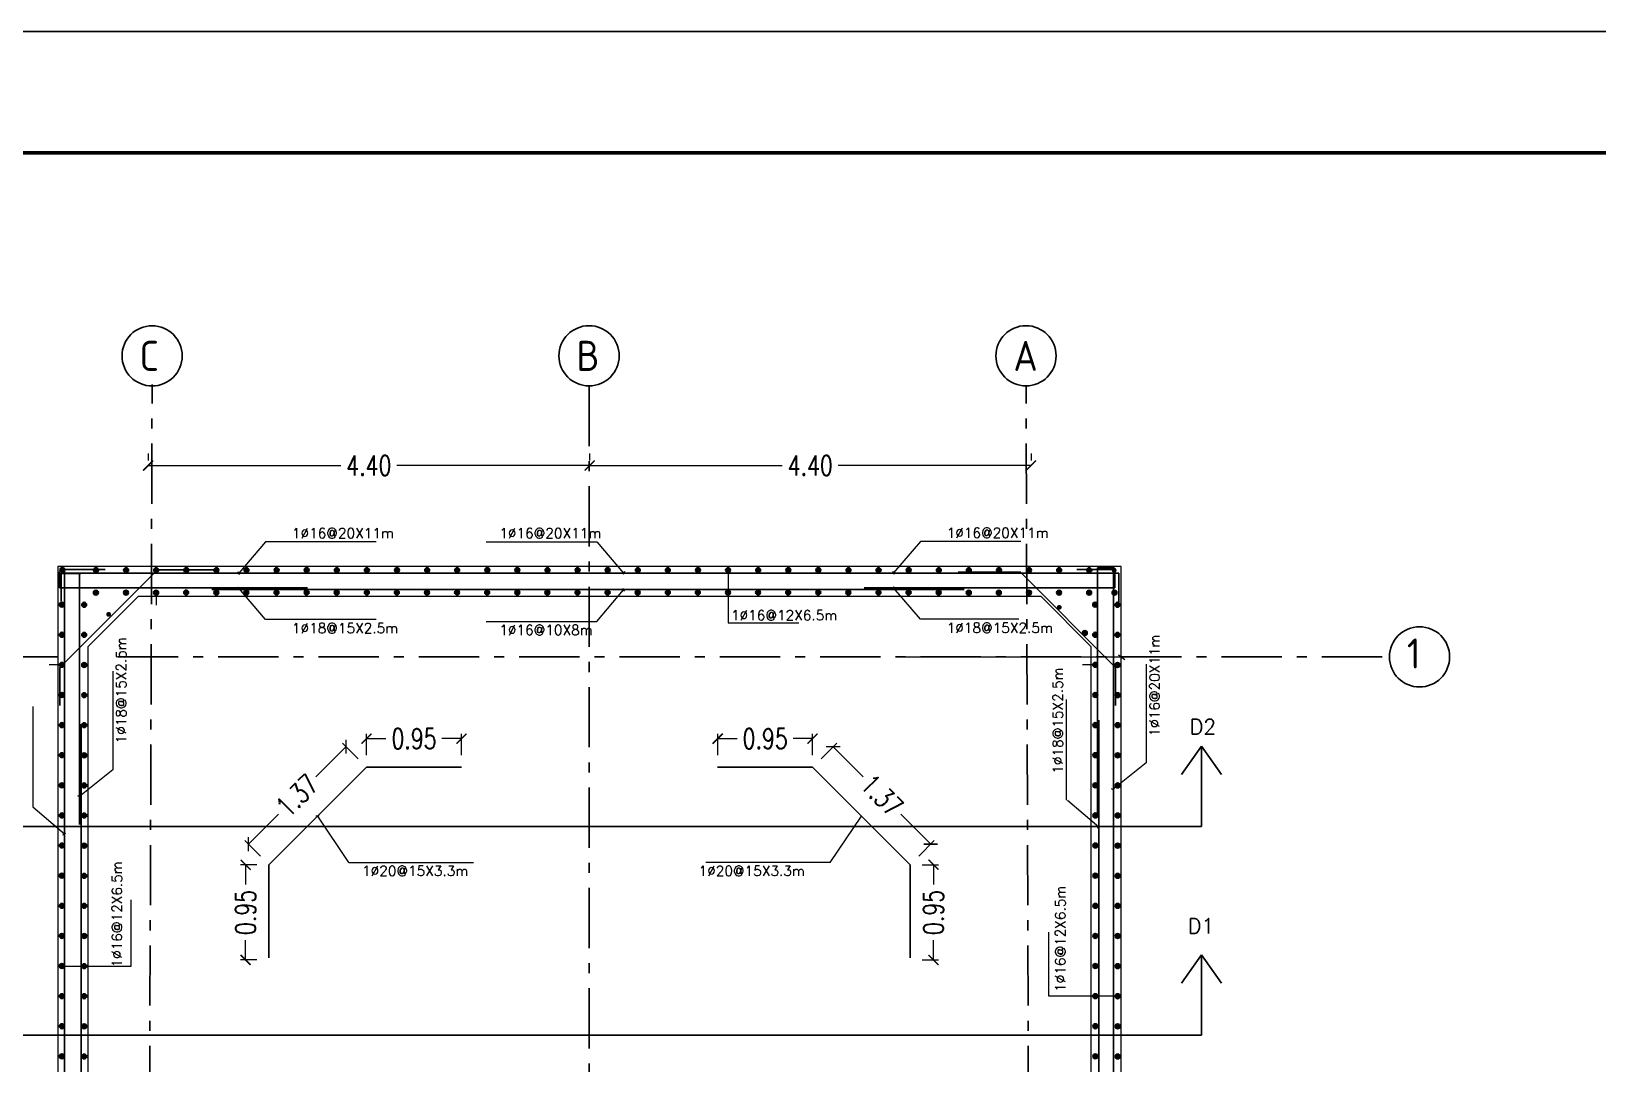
# Model space of a CAD drawing. Extents: x 166525 to 167198, y 178739 to 179747.
# Drawn here: x 167051.57 to 167067.19, y 179041.9 to 179052.19 of the extents above; entities that cross this region are included whole.
import ezdxf

# ---------------------------------------------------------------- set-up
doc = ezdxf.new("R2010")
doc.units = 0
doc.header["$MEASUREMENT"] = 0
doc.linetypes.add('ACAD_ISO10W100', pattern=[18, 12, -3, 0, -3])
doc.linetypes.add('AUSGEZOGEN', pattern=[0])
doc.layers.get('0').update_dxf_attribs({"linetype": 'CONTINUOUS'})
doc.layers.get('DEFPOINTS').update_dxf_attribs({"linetype": 'CONTINUOUS'})
for name, color, linetype in [('axis', 8, 'ACAD_ISO10W100'), ('BEAM-DIM', 4, 'CONTINUOUS'), ('COVER', 7, 'CONTINUOUS'), ('EBENE0', 7, 'AUSGEZOGEN'), ('HATSH', 252, 'CONTINUOUS'), ('MHATCH', 8, 'CONTINUOUS'), ('rebar call line', 8, 'CONTINUOUS'), ('REBARS', 2, 'CONTINUOUS')]:
    doc.layers.add(name, color=color, linetype=linetype)
doc.layers.add('BEAM', color=6, linetype='CONTINUOUS', lineweight=13)
doc.layers.add('LINE', color=8, linetype='CONTINUOUS', lineweight=9)
doc.styles.add('DIM', font='simplex.shx', dxfattribs={"width": 0.75})
doc.styles.add('ISO8', font='iso8')
doc.styles.add('ROMANS', font='romans.shx')
doc.dimstyles.new('MUTASIM', dxfattribs={"dimscale": 0.9995, "dimtxt": 0.2, "dimasz": 0.1, "dimexe": 0.05, "dimexo": 0.12, "dimgap": 0.05, "dimtad": 0, "dimzin": 0, "dimdsep": 46, "dimtxsty": 'DIM', "dimblk": 'ARCHTICK', "dimcen": 0.09, "dimclrd": 35, "dimclre": 33, "dimclrt": 256, "dimazin": 0, "dimtfac": 1, "dimtofl": 0, "dimtmove": 1, "dimatfit": 3, "dimfxl": 0.18, "dimtolj": 1, "dimtzin": 0, "dimlwd": 13, "dimlwe": 9, "dimarcsym": 0})

# ---------------------------------------------------------------- blocks, each defined once
blk = doc.blocks.new('_ARCHTICK')
at = {"color": 0, "linetype": 'ByBlock', "const_width": 0.15}
blk.add_lwpolyline([(-0.5, -0.5), (0.5, 0.5)], dxfattribs=at)
blk = doc.blocks.new('*D1711')
at = {"layer": 'BEAM', "color": 33, "lineweight": 9, "transparency": 16777216}
for p, q in [((167052.739, 179047.981), (167052.739, 179047.911)), ((167057.139, 179047.981), (167057.139, 179047.911))]:
    blk.add_line(p, q, dxfattribs=at)
at = {"layer": 'BEAM', "color": 35, "lineweight": 13, "transparency": 16777216}
for p, q in [((167052.739, 179047.861), (167054.66, 179047.861)), ((167057.139, 179047.861), (167055.217, 179047.861))]:
    blk.add_line(p, q, dxfattribs=at)
at = {"layer": 'DEFPOINTS', "color": 0, "transparency": 16777216}
for p in [(167052.739, 179047.861), (167057.139, 179047.861), (167057.139, 179047.861)]:
    blk.add_point(p, dxfattribs=at)
at = {"layer": 'BEAM', "color": 35, "lineweight": 13, "transparency": 16777216, "xscale": 0.09995000000000001, "yscale": 0.09995000000000001, "zscale": 0.09995000000000001, "rotation": 180}
blk.add_blockref('_ARCHTICK', (167052.739, 179047.861), dxfattribs=at)
at = {"layer": 'BEAM', "color": 35, "lineweight": 13, "transparency": 16777216, "xscale": 0.09995000000000001, "yscale": 0.09995000000000001, "zscale": 0.09995000000000001}
blk.add_blockref('_ARCHTICK', (167057.139, 179047.861), dxfattribs=at)
at = {"layer": 'BEAM', "transparency": 16777216, "insert": (167054.939, 179047.861), "char_height": 0.1999, "attachment_point": 5, "style": 'DIM'}
blk.add_mtext('\\A1;4.40', dxfattribs=at)
blk = doc.blocks.new('*D1712')
at = {"layer": 'BEAM', "color": 33, "lineweight": 9, "transparency": 16777216}
for p, q in [((167057.139, 179047.981), (167057.139, 179047.911)), ((167061.539, 179047.981), (167061.539, 179047.911))]:
    blk.add_line(p, q, dxfattribs=at)
at = {"layer": 'BEAM', "color": 35, "lineweight": 13, "transparency": 16777216}
for p, q in [((167057.139, 179047.861), (167059.06, 179047.861)), ((167061.539, 179047.861), (167059.617, 179047.861))]:
    blk.add_line(p, q, dxfattribs=at)
at = {"layer": 'DEFPOINTS', "color": 0, "transparency": 16777216}
for p in [(167057.139, 179047.861), (167061.539, 179047.861), (167061.539, 179047.861)]:
    blk.add_point(p, dxfattribs=at)
at = {"layer": 'BEAM', "color": 35, "lineweight": 13, "transparency": 16777216, "xscale": 0.09995000000000001, "yscale": 0.09995000000000001, "zscale": 0.09995000000000001, "rotation": 180}
blk.add_blockref('_ARCHTICK', (167057.139, 179047.861), dxfattribs=at)
at = {"layer": 'BEAM', "color": 35, "lineweight": 13, "transparency": 16777216, "xscale": 0.09995000000000001, "yscale": 0.09995000000000001, "zscale": 0.09995000000000001}
blk.add_blockref('_ARCHTICK', (167061.539, 179047.861), dxfattribs=at)
at = {"layer": 'BEAM', "transparency": 16777216, "insert": (167059.339, 179047.861), "char_height": 0.1999, "attachment_point": 5, "style": 'DIM'}
blk.add_mtext('\\A1;4.40', dxfattribs=at)
blk = doc.blocks.new('*D1715')
at = {"layer": 'BEAM', "color": 33, "lineweight": 9, "transparency": 16777216}
for p, q in [((167054.831, 179044.94), (167054.676, 179045.095)), ((167053.858, 179043.969), (167053.703, 179044.124))]:
    blk.add_line(p, q, dxfattribs=at)
at = {"layer": 'BEAM', "color": 35, "lineweight": 13, "transparency": 16777216}
for p, q in [((167054.711, 179045.06), (167054.411, 179044.761)), ((167053.738, 179044.089), (167054.038, 179044.387))]:
    blk.add_line(p, q, dxfattribs=at)
at = {"layer": 'DEFPOINTS', "color": 0, "transparency": 16777216}
for p in [(167054.915, 179044.855), (167053.738, 179044.089), (167053.943, 179043.884)]:
    blk.add_point(p, dxfattribs=at)
at = {"layer": 'BEAM', "color": 35, "lineweight": 13, "transparency": 16777216, "xscale": 0.09995000000000001, "yscale": 0.09995000000000001, "zscale": 0.09995000000000001}
for p, rotation in [((167054.711, 179045.06), 44.94727570679225), ((167053.738, 179044.089), 224.9472757067923)]:
    blk.add_blockref('_ARCHTICK', p, dxfattribs=dict(at, rotation=rotation))
at = {"layer": 'BEAM', "transparency": 16777216, "insert": (167054.225, 179044.574), "char_height": 0.1999, "attachment_point": 5, "rotation": 44.9473, "style": 'DIM'}
blk.add_mtext('\\A1;1.37', dxfattribs=at)
blk = doc.blocks.new('*D1716')
at = {"layer": 'BEAM', "color": 33, "lineweight": 9, "transparency": 16777216}
for p, q in [((167054.915, 179044.975), (167054.915, 179045.189)), ((167055.862, 179044.975), (167055.862, 179045.189))]:
    blk.add_line(p, q, dxfattribs=at)
at = {"layer": 'BEAM', "color": 35, "lineweight": 13, "transparency": 16777216}
for p, q in [((167054.915, 179045.14), (167055.11, 179045.14)), ((167055.862, 179045.14), (167055.667, 179045.14))]:
    blk.add_line(p, q, dxfattribs=at)
at = {"layer": 'DEFPOINTS', "color": 0, "transparency": 16777216}
for p in [(167054.915, 179045.14), (167054.915, 179044.855), (167055.862, 179044.855)]:
    blk.add_point(p, dxfattribs=at)
at = {"layer": 'BEAM', "color": 35, "lineweight": 13, "transparency": 16777216, "xscale": 0.09995000000000001, "yscale": 0.09995000000000001, "zscale": 0.09995000000000001, "rotation": 180}
blk.add_blockref('_ARCHTICK', (167054.915, 179045.14), dxfattribs=at)
at = {"layer": 'BEAM', "color": 35, "lineweight": 13, "transparency": 16777216, "xscale": 0.09995000000000001, "yscale": 0.09995000000000001, "zscale": 0.09995000000000001}
blk.add_blockref('_ARCHTICK', (167055.862, 179045.14), dxfattribs=at)
at = {"layer": 'BEAM', "transparency": 16777216, "insert": (167055.389, 179045.14), "char_height": 0.1999, "attachment_point": 5, "style": 'DIM'}
blk.add_mtext('\\A1;0.95', dxfattribs=at)
blk = doc.blocks.new('*D1056')
at = {"layer": 'BEAM', "color": 33, "lineweight": 9, "transparency": 16777216}
for p, q in [((167053.823, 179043.884), (167053.661, 179043.884)), ((167053.823, 179042.935), (167053.661, 179042.935))]:
    blk.add_line(p, q, dxfattribs=at)
at = {"layer": 'BEAM', "color": 35, "lineweight": 13, "transparency": 16777216}
for p, q in [((167053.711, 179043.884), (167053.711, 179043.688)), ((167053.711, 179042.935), (167053.711, 179043.131))]:
    blk.add_line(p, q, dxfattribs=at)
at = {"layer": 'DEFPOINTS', "color": 0, "transparency": 16777216}
for p in [(167053.943, 179043.884), (167053.711, 179042.935), (167053.943, 179042.935)]:
    blk.add_point(p, dxfattribs=at)
at = {"layer": 'BEAM', "color": 35, "lineweight": 13, "transparency": 16777216, "xscale": 0.09995000000000001, "yscale": 0.09995000000000001, "zscale": 0.09995000000000001}
for p, rotation in [((167053.711, 179043.884), 90), ((167053.711, 179042.935), 270)]:
    blk.add_blockref('_ARCHTICK', p, dxfattribs=dict(at, rotation=rotation))
at = {"layer": 'BEAM', "transparency": 16777216, "insert": (167053.711, 179043.409), "char_height": 0.1999, "attachment_point": 5, "rotation": 90, "style": 'DIM'}
blk.add_mtext('\\A1;0.95', dxfattribs=at)
blk = doc.blocks.new('*D1717')
at = {"layer": 'BEAM', "color": 33, "lineweight": 9, "transparency": 16777216}
for p, q in [((167059.447, 179044.94), (167059.602, 179045.095)), ((167060.42, 179043.969), (167060.575, 179044.124))]:
    blk.add_line(p, q, dxfattribs=at)
at = {"layer": 'BEAM', "color": 35, "lineweight": 13, "transparency": 16777216}
for p, q in [((167059.567, 179045.06), (167059.866, 179044.761)), ((167060.539, 179044.089), (167060.24, 179044.387))]:
    blk.add_line(p, q, dxfattribs=at)
at = {"layer": 'DEFPOINTS', "color": 0, "transparency": 16777216}
for p in [(167059.362, 179044.855), (167060.539, 179044.089), (167060.335, 179043.884)]:
    blk.add_point(p, dxfattribs=at)
at = {"layer": 'BEAM', "color": 35, "lineweight": 13, "transparency": 16777216, "xscale": 0.09995000000000001, "yscale": 0.09995000000000001, "zscale": 0.09995000000000001}
for p, rotation in [((167059.567, 179045.06), 135.0527242932077), ((167060.539, 179044.089), 315.0527242932077)]:
    blk.add_blockref('_ARCHTICK', p, dxfattribs=dict(at, rotation=rotation))
at = {"layer": 'BEAM', "transparency": 16777216, "insert": (167060.053, 179044.574), "char_height": 0.1999, "attachment_point": 5, "rotation": 315.0527, "style": 'DIM'}
blk.add_mtext('\\A1;1.37', dxfattribs=at)
blk = doc.blocks.new('*D1718')
at = {"layer": 'BEAM', "color": 33, "lineweight": 9, "transparency": 16777216}
for p, q in [((167058.416, 179044.975), (167058.416, 179045.189)), ((167059.362, 179044.975), (167059.362, 179045.189))]:
    blk.add_line(p, q, dxfattribs=at)
at = {"layer": 'BEAM', "color": 35, "lineweight": 13, "transparency": 16777216}
for p, q in [((167058.416, 179045.14), (167058.611, 179045.14)), ((167059.362, 179045.14), (167059.167, 179045.14))]:
    blk.add_line(p, q, dxfattribs=at)
at = {"layer": 'DEFPOINTS', "color": 0, "transparency": 16777216}
for p in [(167059.362, 179045.14), (167058.416, 179044.855), (167059.362, 179044.855)]:
    blk.add_point(p, dxfattribs=at)
at = {"layer": 'BEAM', "color": 35, "lineweight": 13, "transparency": 16777216, "xscale": 0.09995000000000001, "yscale": 0.09995000000000001, "zscale": 0.09995000000000001, "rotation": 180}
blk.add_blockref('_ARCHTICK', (167058.416, 179045.14), dxfattribs=at)
at = {"layer": 'BEAM', "color": 35, "lineweight": 13, "transparency": 16777216, "xscale": 0.09995000000000001, "yscale": 0.09995000000000001, "zscale": 0.09995000000000001}
blk.add_blockref('_ARCHTICK', (167059.362, 179045.14), dxfattribs=at)
at = {"layer": 'BEAM', "transparency": 16777216, "insert": (167058.889, 179045.14), "char_height": 0.1999, "attachment_point": 5, "style": 'DIM'}
blk.add_mtext('\\A1;0.95', dxfattribs=at)
blk = doc.blocks.new('*D1057')
at = {"layer": 'BEAM', "color": 33, "lineweight": 9, "transparency": 16777216}
for p, q in [((167060.455, 179043.884), (167060.617, 179043.884)), ((167060.455, 179042.935), (167060.617, 179042.935))]:
    blk.add_line(p, q, dxfattribs=at)
at = {"layer": 'BEAM', "color": 35, "lineweight": 13, "transparency": 16777216}
for p, q in [((167060.567, 179043.884), (167060.567, 179043.688)), ((167060.567, 179042.935), (167060.567, 179043.131))]:
    blk.add_line(p, q, dxfattribs=at)
at = {"layer": 'DEFPOINTS', "color": 0, "transparency": 16777216}
for p in [(167060.335, 179043.884), (167060.335, 179042.935), (167060.567, 179042.935)]:
    blk.add_point(p, dxfattribs=at)
at = {"layer": 'BEAM', "color": 35, "lineweight": 13, "transparency": 16777216, "xscale": 0.09995000000000001, "yscale": 0.09995000000000001, "zscale": 0.09995000000000001}
for p, rotation in [((167060.567, 179043.884), 90), ((167060.567, 179042.935), 270)]:
    blk.add_blockref('_ARCHTICK', p, dxfattribs=dict(at, rotation=rotation))
at = {"layer": 'BEAM', "transparency": 16777216, "insert": (167060.567, 179043.409), "char_height": 0.1999, "attachment_point": 5, "rotation": 90, "style": 'DIM'}
blk.add_mtext('\\A1;0.95', dxfattribs=at)

msp = doc.modelspace()

# ---------------------------------------------------------------- hatches: boundary and pattern name
at = {"layer": 'BEAM'}
h = msp.add_hatch(dxfattribs=at)
h.set_pattern_fill('ANSI38', color=256, scale=0.25, style=0)
h.set_pattern_definition([(45, (162330.18003, 179202.375625), (-0.02209708691, 0.02209708691), []), (135, (162330.18003, 179202.375625), (-0.06629126074, 0.02209708691), [0.078125, -0.046875])])
h.paths.add_polyline_path([(167055.54419, 179046.81855, 1), (167055.49558, 179046.81855, 1)])
h = msp.add_hatch(dxfattribs=at)
h.set_pattern_fill('ANSI38', color=256, scale=0.1, style=0)
h.set_pattern_definition([(45, (162330.180029, 179202.375625), (-0.008838834765, 0.008838834765), []), (135, (162330.180029, 179202.375625), (-0.026516504294, 0.008838834765), [0.03125, -0.01875])])
h.paths.add_polyline_path([(167055.49558, 179046.81855, 1), (167055.54419, 179046.81855, 1)])
h = msp.add_hatch(dxfattribs=at)
h.set_pattern_fill('ANSI38', color=256, scale=0.25, style=0)
h.set_pattern_definition([(45, (162330.17895, 179202.152747), (-0.02209708691, 0.02209708691), []), (135, (162330.17895, 179202.152747), (-0.06629126074, 0.02209708691), [0.078125, -0.046875])])
h.paths.add_polyline_path([(167055.54311, 179046.59567, 1), (167055.4945, 179046.59567, 1)])
h = msp.add_hatch(dxfattribs=at)
h.set_pattern_fill('ANSI38', color=256, scale=0.1, style=0)
h.set_pattern_definition([(45, (162330.17895, 179202.152747), (-0.008838834765, 0.008838834765), []), (135, (162330.17895, 179202.152747), (-0.026516504294, 0.008838834765), [0.03125, -0.01875])])
h.paths.add_polyline_path([(167055.4945, 179046.59567, 1), (167055.54311, 179046.59567, 1)])
h = msp.add_hatch(dxfattribs=at)
h.set_pattern_fill('ANSI38', color=256, scale=0.25, angle=-90, style=0)
h.set_pattern_definition([(315, (167207.43668, 183768.514675), (0.02209708691, 0.02209708691), []), (45, (167207.43668, 183768.514675), (0.02209708691, 0.06629126074), [0.078125, -0.046875])])
h.paths.add_polyline_path([(167051.8796, 179043.19913, 1), (167051.8796, 179043.15051, 1)])
h = msp.add_hatch(dxfattribs=at)
h.set_pattern_fill('ANSI38', color=256, scale=0.1, angle=-90, style=0)
h.set_pattern_definition([(315, (167207.43668, 183768.514675), (0.008838834765, 0.008838834765), []), (45, (167207.43668, 183768.514675), (0.008838834765, 0.026516504294), [0.03125, -0.01875])])
h.paths.add_polyline_path([(167051.90391, 179043.17482, 1), (167051.85529, 179043.17482, 1)])
h = msp.add_hatch(dxfattribs=at)
h.set_pattern_fill('ANSI38', color=256, scale=0.25, angle=-90, style=0)
h.set_pattern_definition([(315, (167207.659558, 183768.513596), (0.02209708691, 0.02209708691), []), (45, (167207.659558, 183768.513596), (0.02209708691, 0.06629126074), [0.078125, -0.046875])])
h.paths.add_polyline_path([(167052.12678, 179043.17374, 1), (167052.07817, 179043.17374, 1)])
h = msp.add_hatch(dxfattribs=at)
h.set_pattern_fill('ANSI38', color=256, scale=0.1, angle=-90, style=0)
h.set_pattern_definition([(315, (167207.659558, 183768.513596), (0.008838834765, 0.008838834765), []), (45, (167207.659558, 183768.513596), (0.008838834765, 0.026516504294), [0.03125, -0.01875])])
h.paths.add_polyline_path([(167052.12678, 179043.17374, 1), (167052.07817, 179043.17374, 1)])
h = msp.add_hatch(dxfattribs=at)
h.set_pattern_fill('ANSI38', color=256, scale=0.25, angle=-90, style=0)
h.set_pattern_definition([(315, (167217.73668, 183768.514675), (0.02209708691, 0.02209708691), []), (45, (167217.73668, 183768.514675), (0.02209708691, 0.06629126074), [0.078125, -0.046875])])
h.paths.add_polyline_path([(167062.1796, 179043.19913, 1), (167062.1796, 179043.15051, 1)])
h = msp.add_hatch(dxfattribs=at)
h.set_pattern_fill('ANSI38', color=256, scale=0.1, angle=-90, style=0)
h.set_pattern_definition([(315, (167217.73668, 183768.514675), (0.008838834765, 0.008838834765), []), (45, (167217.73668, 183768.514675), (0.008838834765, 0.026516504294), [0.03125, -0.01875])])
h.paths.add_polyline_path([(167062.20391, 179043.17482, 1), (167062.15529, 179043.17482, 1)])
h = msp.add_hatch(dxfattribs=at)
h.set_pattern_fill('ANSI38', color=256, scale=0.25, angle=-90, style=0)
h.set_pattern_definition([(315, (167217.959558, 183768.513596), (0.02209708691, 0.02209708691), []), (45, (167217.959558, 183768.513596), (0.02209708691, 0.06629126074), [0.078125, -0.046875])])
h.paths.add_polyline_path([(167062.42678, 179043.17374, 1), (167062.37817, 179043.17374, 1)])
h = msp.add_hatch(dxfattribs=at)
h.set_pattern_fill('ANSI38', color=256, scale=0.1, angle=-90, style=0)
h.set_pattern_definition([(315, (167217.959558, 183768.513596), (0.008838834765, 0.008838834765), []), (45, (167217.959558, 183768.513596), (0.008838834765, 0.026516504294), [0.03125, -0.01875])])
h.paths.add_polyline_path([(167062.42678, 179043.17374, 1), (167062.37817, 179043.17374, 1)])
at = {"layer": 'REBARS'}
for points in [[(167051.90852, 179046.82053, 1), (167051.8599, 179046.82053, 1)], [(167052.19531, 179046.81787, 1), (167052.24393, 179046.81787, 1)], [(167052.49531, 179046.81787, 1), (167052.54393, 179046.81787, 1)], [(167052.79531, 179046.81787, 1), (167052.84393, 179046.81787, 1)], [(167053.09558, 179046.81855, 1), (167053.14419, 179046.81855, 1)], [(167053.39531, 179046.81855, 1), (167053.44393, 179046.81855, 1)], [(167053.69531, 179046.81855, 1), (167053.74393, 179046.81855, 1)], [(167053.99531, 179046.81855, 1), (167054.04393, 179046.81855, 1)], [(167054.29531, 179046.81855, 1), (167054.34393, 179046.81855, 1)], [(167054.59531, 179046.81855, 1), (167054.64393, 179046.81855, 1)], [(167054.89531, 179046.81855, 1), (167054.94393, 179046.81855, 1)], [(167055.19531, 179046.81855, 1), (167055.24393, 179046.81855, 1)], [(167055.49558, 179046.81855, 1), (167055.54419, 179046.81855, 1)], [(167055.79531, 179046.81855, 1), (167055.84393, 179046.81855, 1)], [(167056.09531, 179046.81855, 1), (167056.14393, 179046.81855, 1)], [(167056.39531, 179046.81855, 1), (167056.44393, 179046.81855, 1)], [(167056.69424, 179046.82036, 1), (167056.74285, 179046.82036, 1)], [(167056.69531, 179046.81855, 1), (167056.74393, 179046.81855, 1)], [(167056.99531, 179046.81855, 1), (167057.04393, 179046.81855, 1)], [(167057.29531, 179046.81855, 1), (167057.34393, 179046.81855, 1)], [(167057.59531, 179046.81855, 1), (167057.64393, 179046.81855, 1)], [(167057.89531, 179046.81855, 1), (167057.94393, 179046.81855, 1)], [(167058.19531, 179046.81855, 1), (167058.24393, 179046.81855, 1)], [(167058.49531, 179046.81855, 1), (167058.54393, 179046.81855, 1)], [(167058.79531, 179046.81855, 1), (167058.84393, 179046.81855, 1)], [(167059.09531, 179046.81855, 1), (167059.14393, 179046.81855, 1)], [(167059.39531, 179046.81855, 1), (167059.44393, 179046.81855, 1)], [(167059.69531, 179046.81855, 1), (167059.74393, 179046.81855, 1)], [(167059.99531, 179046.81855, 1), (167060.04393, 179046.81855, 1)], [(167060.29531, 179046.81855, 1), (167060.34393, 179046.81855, 1)], [(167060.59531, 179046.81855, 1), (167060.64393, 179046.81855, 1)], [(167060.89531, 179046.81787, 1), (167060.94393, 179046.81787, 1)], [(167061.19531, 179046.81787, 1), (167061.24393, 179046.81787, 1)], [(167061.49531, 179046.81787, 1), (167061.54393, 179046.81787, 1)], [(167061.79531, 179046.81787, 1), (167061.84393, 179046.81787, 1)], [(167062.09531, 179046.81787, 1), (167062.14393, 179046.81787, 1)], [(167062.34329, 179046.81787, 1), (167062.3919, 179046.81787, 1)], [(167051.90323, 179046.47508, 1), (167051.85462, 179046.47508, 1)], [(167052.12611, 179046.47401, 1), (167052.0775, 179046.47401, 1)], [(167052.19424, 179046.59499, 1), (167052.24285, 179046.59499, 1)], [(167052.49424, 179046.59499, 1), (167052.54285, 179046.59499, 1)], [(167052.79424, 179046.59499, 1), (167052.84285, 179046.59499, 1)], [(167053.0945, 179046.59567, 1), (167053.14311, 179046.59567, 1)], [(167053.39424, 179046.59567, 1), (167053.44285, 179046.59567, 1)], [(167053.69424, 179046.59567, 1), (167053.74285, 179046.59567, 1)], [(167053.99424, 179046.59567, 1), (167054.04285, 179046.59567, 1)], [(167054.29424, 179046.59567, 1), (167054.34285, 179046.59567, 1)], [(167054.59424, 179046.59567, 1), (167054.64285, 179046.59567, 1)], [(167054.89424, 179046.59567, 1), (167054.94285, 179046.59567, 1)], [(167055.19424, 179046.59567, 1), (167055.24285, 179046.59567, 1)], [(167055.4945, 179046.59567, 1), (167055.54311, 179046.59567, 1)], [(167055.79424, 179046.59567, 1), (167055.84285, 179046.59567, 1)], [(167056.09424, 179046.59567, 1), (167056.14285, 179046.59567, 1)], [(167056.39424, 179046.59567, 1), (167056.44285, 179046.59567, 1)], [(167056.69424, 179046.59567, 1), (167056.74285, 179046.59567, 1)], [(167056.99424, 179046.59567, 1), (167057.04285, 179046.59567, 1)], [(167057.29424, 179046.59567, 1), (167057.34285, 179046.59567, 1)], [(167057.59424, 179046.59567, 1), (167057.64285, 179046.59567, 1)], [(167057.89424, 179046.59567, 1), (167057.94285, 179046.59567, 1)], [(167058.19424, 179046.59567, 1), (167058.24285, 179046.59567, 1)], [(167058.49424, 179046.59567, 1), (167058.54285, 179046.59567, 1)], [(167058.79424, 179046.59567, 1), (167058.84285, 179046.59567, 1)], [(167059.09424, 179046.59567, 1), (167059.14285, 179046.59567, 1)], [(167059.39424, 179046.59567, 1), (167059.44285, 179046.59567, 1)], [(167059.69424, 179046.59567, 1), (167059.74285, 179046.59567, 1)], [(167059.99424, 179046.59567, 1), (167060.04285, 179046.59567, 1)], [(167060.29424, 179046.59567, 1), (167060.34285, 179046.59567, 1)], [(167060.59424, 179046.59567, 1), (167060.64285, 179046.59567, 1)], [(167060.89424, 179046.59499, 1), (167060.94285, 179046.59499, 1)], [(167061.19424, 179046.59499, 1), (167061.24285, 179046.59499, 1)], [(167061.49424, 179046.59499, 1), (167061.54285, 179046.59499, 1)], [(167061.79424, 179046.59499, 1), (167061.84285, 179046.59499, 1)], [(167062.09424, 179046.59499, 1), (167062.14285, 179046.59499, 1)], [(167062.20323, 179046.47508, 1), (167062.15462, 179046.47508, 1)], [(167062.39585, 179046.59499, 1), (167062.34724, 179046.59499, 1)], [(167062.42611, 179046.47401, 1), (167062.3775, 179046.47401, 1)], [(167052.32137, 179046.37898, 1), (167052.36999, 179046.37898, 1)], [(167061.84465, 179046.44815, 1), (167061.79604, 179046.44815, 1)], [(167051.90323, 179046.17508, 1), (167051.85462, 179046.17508, 1)], [(167052.12611, 179046.17401, 1), (167052.0775, 179046.17401, 1)], [(167062.10035, 179046.19239, 1), (167062.05173, 179046.19239, 1)], [(167062.20323, 179046.17508, 1), (167062.15462, 179046.17508, 1)], [(167062.42611, 179046.17401, 1), (167062.3775, 179046.17401, 1)], [(167051.90323, 179045.87508, 1), (167051.85462, 179045.87508, 1)], [(167052.12611, 179045.87401, 1), (167052.0775, 179045.87401, 1)], [(167062.20323, 179045.87508, 1), (167062.15462, 179045.87508, 1)], [(167062.42611, 179045.87401, 1), (167062.3775, 179045.87401, 1)], [(167051.90391, 179045.57482, 1), (167051.85529, 179045.57482, 1)], [(167052.12678, 179045.57374, 1), (167052.07817, 179045.57374, 1)], [(167062.20391, 179045.57482, 1), (167062.15529, 179045.57482, 1)], [(167062.42678, 179045.57374, 1), (167062.37817, 179045.57374, 1)], [(167051.90391, 179045.27508, 1), (167051.85529, 179045.27508, 1)], [(167052.12678, 179045.27401, 1), (167052.07817, 179045.27401, 1)], [(167062.20391, 179045.27508, 1), (167062.15529, 179045.27508, 1)], [(167062.42678, 179045.27401, 1), (167062.37817, 179045.27401, 1)], [(167051.90391, 179044.97508, 1), (167051.85529, 179044.97508, 1)], [(167052.12678, 179044.97401, 1), (167052.07817, 179044.97401, 1)], [(167062.20391, 179044.97508, 1), (167062.15529, 179044.97508, 1)], [(167062.42678, 179044.97401, 1), (167062.37817, 179044.97401, 1)], [(167051.90391, 179044.67508, 1), (167051.85529, 179044.67508, 1)], [(167052.12678, 179044.67401, 1), (167052.07817, 179044.67401, 1)], [(167062.20391, 179044.67508, 1), (167062.15529, 179044.67508, 1)], [(167062.42678, 179044.67401, 1), (167062.37817, 179044.67401, 1)], [(167051.90391, 179044.37508, 1), (167051.85529, 179044.37508, 1)], [(167052.12678, 179044.37401, 1), (167052.07817, 179044.37401, 1)], [(167062.20391, 179044.37508, 1), (167062.15529, 179044.37508, 1)], [(167062.42678, 179044.37401, 1), (167062.37817, 179044.37401, 1)], [(167051.90391, 179044.07508, 1), (167051.85529, 179044.07508, 1)], [(167052.12678, 179044.07401, 1), (167052.07817, 179044.07401, 1)], [(167062.20391, 179044.07508, 1), (167062.15529, 179044.07508, 1)], [(167062.42678, 179044.07401, 1), (167062.37817, 179044.07401, 1)], [(167051.90391, 179043.77508, 1), (167051.85529, 179043.77508, 1)], [(167052.12678, 179043.77401, 1), (167052.07817, 179043.77401, 1)], [(167062.20391, 179043.77508, 1), (167062.15529, 179043.77508, 1)], [(167062.42678, 179043.77401, 1), (167062.37817, 179043.77401, 1)], [(167051.90391, 179043.47508, 1), (167051.85529, 179043.47508, 1)], [(167052.12678, 179043.47401, 1), (167052.07817, 179043.47401, 1)], [(167062.20391, 179043.47508, 1), (167062.15529, 179043.47508, 1)], [(167062.42678, 179043.47401, 1), (167062.37817, 179043.47401, 1)], [(167051.90391, 179043.17482, 1), (167051.85529, 179043.17482, 1)], [(167052.12678, 179043.17374, 1), (167052.07817, 179043.17374, 1)], [(167062.20391, 179043.17482, 1), (167062.15529, 179043.17482, 1)], [(167062.42678, 179043.17374, 1), (167062.37817, 179043.17374, 1)], [(167051.90391, 179042.87508, 1), (167051.85529, 179042.87508, 1)], [(167052.12678, 179042.87401, 1), (167052.07817, 179042.87401, 1)], [(167062.20391, 179042.87508, 1), (167062.15529, 179042.87508, 1)], [(167062.42678, 179042.87401, 1), (167062.37817, 179042.87401, 1)], [(167051.90391, 179042.57508, 1), (167051.85529, 179042.57508, 1)], [(167052.12678, 179042.57401, 1), (167052.07817, 179042.57401, 1)], [(167062.20391, 179042.57508, 1), (167062.15529, 179042.57508, 1)], [(167062.42678, 179042.57401, 1), (167062.37817, 179042.57401, 1)], [(167051.90391, 179042.27508, 1), (167051.85529, 179042.27508, 1)], [(167052.12678, 179042.27401, 1), (167052.07817, 179042.27401, 1)], [(167062.20391, 179042.27508, 1), (167062.15529, 179042.27508, 1)], [(167062.42678, 179042.27401, 1), (167062.37817, 179042.27401, 1)], [(167051.90391, 179041.97508, 1), (167051.85529, 179041.97508, 1)], [(167052.12678, 179041.97401, 1), (167052.07817, 179041.97401, 1)], [(167052.10429, 179041.99939, 1), (167052.10429, 179041.95078, 1)], [(167062.20391, 179041.97508, 1), (167062.15529, 179041.97508, 1)], [(167062.42678, 179041.97401, 1), (167062.37817, 179041.97401, 1)], [(167062.40429, 179041.99939, 1), (167062.40429, 179041.95078, 1)]]:
    msp.add_hatch(color=256, dxfattribs=at).paths.add_polyline_path(points)

# ---------------------------------------------------------------- linework, layer by layer
at = {"layer": 'axis', "ltscale": 0.05}
for p, q in [((167052.73396, 179035.48021), (167052.77885, 179048.66782)), ((167057.13396, 179048.65399), (167057.13396, 179035.48021)), ((167061.53396, 179035.48021), (167061.49011, 179048.65399)), ((167051.83878, 179045.95485), (167049.66669, 179045.95485)), ((167052.43878, 179045.95485), (167065.11159, 179045.95485))]:
    msp.add_line(p, q, dxfattribs=at)
at = {"layer": 'BEAM'}
for p, q in [((167062.43878, 179046.85485), (167051.83878, 179046.85485)), ((167051.83878, 179046.85485), (167051.83878, 179036.25485)), ((167062.43878, 179036.25485), (167062.43878, 179046.85485)), ((167052.13878, 179046.05485), (167052.63878, 179046.55485)), ((167061.63878, 179046.55485), (167052.63878, 179046.55485)), ((167062.13878, 179046.05485), (167061.63878, 179046.55485)), ((167052.13878, 179046.05485), (167052.13878, 179037.05485)), ((167062.13878, 179037.05485), (167062.13878, 179046.05485))]:
    msp.add_line(p, q, dxfattribs=at)
at = {"layer": 'COVER', "flags": 128}
msp.add_lwpolyline([(167043.58395, 179052.18647), (167103.5052, 179052.18647), (167103.5052, 179009.86397), (167043.58395, 179009.86397)], close=True, dxfattribs=at)
at = {"layer": 'HATSH'}
for centre in [(167052.7788, 179048.95368), (167057.13396, 179048.95399), (167061.4888, 179048.95399), (167065.41159, 179045.95485)]:
    msp.add_circle(centre, 0.3, dxfattribs=at)
at = {"layer": 'LINE', "linetype": 'Continuous'}
for p, q in [((167053.91012, 179047.10228), (167053.64397, 179046.78809)), ((167055.01268, 179047.10228), (167053.91012, 179047.10228)), ((167056.10838, 179047.10228), (167057.21094, 179047.10228)), ((167057.21094, 179047.10228), (167057.47709, 179046.78809)), ((167060.43597, 179047.1056), (167060.16982, 179046.79141)), ((167061.43604, 179047.1056), (167060.43597, 179047.1056)), ((167053.63352, 179046.80394), (167053.64788, 179046.7746)), ((167057.48754, 179046.80394), (167057.47318, 179046.7746)), ((167058.51962, 179046.81855), (167058.51962, 179046.29276)), ((167060.15938, 179046.80726), (167060.17373, 179046.77792)), ((167053.63352, 179046.62416), (167053.64788, 179046.6535)), ((167053.91012, 179046.32582), (167053.64397, 179046.64002)), ((167057.48754, 179046.60575), (167057.47318, 179046.63509)), ((167060.15938, 179046.62726), (167060.17373, 179046.6566)), ((167060.43597, 179046.32892), (167060.16982, 179046.64312)), ((167057.21094, 179046.30741), (167057.47709, 179046.6216)), ((167055.01268, 179046.32582), (167053.91012, 179046.32582)), ((167061.4183, 179046.32892), (167060.43597, 179046.32892)), ((167056.10838, 179046.30741), (167057.21094, 179046.30741)), ((167058.51962, 179046.29276), (167059.22481, 179046.29276)), ((167060.23365, 179045.95369), (167062.43878, 179045.95369)), ((167062.4116, 179045.97477), (167062.47553, 179045.92791)), ((167062.68601, 179045.88182), (167062.68601, 179044.89949)), ((167052.38601, 179045.81255), (167052.38601, 179044.83022)), ((167051.59068, 179045.45939), (167051.59068, 179044.45932)), ((167061.89068, 179045.52866), (167061.89068, 179044.52859)), ((167052.38601, 179044.83022), (167052.05445, 179044.56407)), ((167062.68601, 179044.89949), (167062.35445, 179044.63334)), ((167062.36912, 179044.62617), (167062.33978, 179044.64052)), ((167051.59068, 179044.45932), (167051.90487, 179044.19318)), ((167052.06912, 179044.5569), (167052.03978, 179044.57125)), ((167061.90217, 179044.52859), (167062.21637, 179044.26245)), ((167054.44451, 179044.3705), (167054.41209, 179044.36651)), ((167054.7401, 179043.90759), (167054.42903, 179044.36923)), ((167059.53746, 179043.90759), (167059.84853, 179044.36923)), ((167051.88902, 179044.18273), (167051.91836, 179044.19709)), ((167062.20051, 179044.252), (167062.22985, 179044.26636)), ((167054.7401, 179043.90759), (167055.98101, 179043.90525)), ((167059.53746, 179043.90759), (167058.29655, 179043.90525)), ((167052.5691, 179042.87508), (167052.5691, 179043.53532)), ((167061.71631, 179042.57401), (167061.71631, 179043.21243)), ((167051.8796, 179042.87508), (167052.5691, 179042.87508)), ((167062.40248, 179042.57401), (167061.71631, 179042.57401))]:
    msp.add_line(p, q, dxfattribs=at)
at = {"layer": 'LINE', "color": 5}
for p, q in [((167052.81483, 179046.80269), (167052.83253, 179046.82036)), ((167052.8188, 179046.59499), (167052.8188, 179046.46883)), ((167055.2188, 179046.60184), (167055.2188, 179046.59567)), ((167051.87893, 179045.87482), (167051.75276, 179045.87482)), ((167062.17893, 179045.87482), (167062.05276, 179045.87482)), ((167051.88577, 179043.47482), (167051.8796, 179043.47482)), ((167062.18577, 179043.47482), (167062.1796, 179043.47482))]:
    msp.add_line(p, q, dxfattribs=at)
at = {"layer": 'MHATCH', "const_width": 0.03562, "flags": 128}
msp.add_lwpolyline([(167045.15145, 179050.97522), (167101.9377, 179050.97522), (167101.9377, 179011.07522), (167045.15145, 179011.07522)], close=True, dxfattribs=at)
at = {"layer": 'MHATCH'}
msp.add_lwpolyline([(167045.5077, 179050.97522), (167101.9377, 179050.97522), (167101.9377, 179011.07522)], dxfattribs=at)
at = {"layer": 'rebar call line'}
for p, q in [((167063.23878, 179045.06645), (167063.04044, 179044.78453)), ((167063.23878, 179044.26645), (167063.23878, 179045.06645)), ((167063.23878, 179045.06645), (167063.43712, 179044.78453)), ((167051.03878, 179044.26645), (167063.23878, 179044.26645)), ((167063.23878, 179042.98493), (167063.04044, 179042.70301)), ((167063.23878, 179042.18493), (167063.23878, 179042.98493)), ((167063.23878, 179042.98493), (167063.43712, 179042.70301)), ((167051.03878, 179042.18493), (167063.23878, 179042.18493))]:
    msp.add_line(p, q, dxfattribs=at)
at = {"layer": 'REBARS'}
for p, q in [((167051.85535, 179046.64334), (167051.85534, 179046.80117)), ((167051.85993, 179045.84955), (167052.83253, 179046.82036)), ((167051.87112, 179046.50979), (167051.87112, 179046.78809)), ((167051.87112, 179046.78809), (167062.41271, 179046.78809)), ((167051.90701, 179036.28405), (167051.90701, 179046.82564)), ((167051.90701, 179046.82564), (167052.30963, 179046.82564)), ((167052.83253, 179046.82036), (167053.43011, 179046.82036)), ((167061.43274, 179046.79758), (167060.81234, 179046.79871)), ((167062.38252, 179045.84955), (167061.43274, 179046.79758)), ((167061.99724, 179046.82564), (167062.37567, 179046.82564)), ((167062.20135, 179046.84141), (167062.3709, 179046.84142)), ((167062.20135, 179046.84141), (167062.20135, 179044.35515)), ((167062.361, 179046.83282), (167062.361, 179036.29123)), ((167062.41271, 179046.78809), (167062.41271, 179046.47637)), ((167051.85535, 179046.64334), (167054.32743, 179046.64334)), ((167052.06895, 179046.78599), (167051.8827, 179046.78599)), ((167052.05445, 179046.78358), (167052.05445, 179044.28358)), ((167062.37306, 179046.64312), (167059.87562, 179046.64312)), ((167062.37306, 179046.64312), (167062.37306, 179046.77795)), ((167060.87306, 179046.62492), (167053.37306, 179046.62492)), ((167051.85993, 179045.84955), (167051.85993, 179045.46925)), ((167062.38252, 179045.84955), (167062.38252, 179045.46925)), ((167052.07137, 179045.28599), (167052.07137, 179037.78599)), ((167062.21518, 179037.82371), (167062.21518, 179045.32371)), ((167053.94273, 179043.88383), (167054.91533, 179044.85464)), ((167054.91533, 179044.85464), (167055.86187, 179044.85464)), ((167059.36223, 179044.85464), (167058.41569, 179044.85464)), ((167060.33483, 179043.88383), (167059.36223, 179044.85464)), ((167053.94273, 179043.88383), (167053.94273, 179042.95492)), ((167060.33483, 179043.88383), (167060.33483, 179042.95492))]:
    msp.add_line(p, q, dxfattribs=at)
for centre in [(167051.88421, 179046.82053), (167052.21962, 179046.81787), (167052.51962, 179046.81787), (167052.81962, 179046.81787), (167053.11988, 179046.81855), (167053.41962, 179046.81855), (167053.71962, 179046.81855), (167054.01962, 179046.81855), (167054.31962, 179046.81855), (167054.61962, 179046.81855), (167054.91962, 179046.81855), (167055.21962, 179046.81855), (167055.51988, 179046.81855), (167055.81962, 179046.81855), (167056.11962, 179046.81855), (167056.41962, 179046.81855), (167056.71962, 179046.81855), (167057.01962, 179046.81855), (167057.31962, 179046.81855), (167057.61962, 179046.81855), (167057.91962, 179046.81855), (167058.21962, 179046.81855), (167058.51962, 179046.81855), (167058.81962, 179046.81855), (167059.11962, 179046.81855), (167059.41962, 179046.81855), (167059.71962, 179046.81855), (167060.01962, 179046.81855), (167060.31962, 179046.81855), (167060.61962, 179046.81855), (167060.91962, 179046.81787), (167061.21962, 179046.81787), (167061.51962, 179046.81787), (167061.81962, 179046.81787), (167062.11962, 179046.81787), (167051.87893, 179046.47508), (167052.1018, 179046.47401), (167052.21854, 179046.59499), (167052.51854, 179046.59499), (167052.81854, 179046.59499), (167053.1188, 179046.59567), (167053.41854, 179046.59567), (167053.71854, 179046.59567), (167054.01854, 179046.59567), (167054.31854, 179046.59567), (167054.61854, 179046.59567), (167054.91854, 179046.59567), (167055.21854, 179046.59567), (167055.5188, 179046.59567), (167055.81854, 179046.59567), (167056.11854, 179046.59567), (167056.41854, 179046.59567), (167056.71854, 179046.59567), (167057.01854, 179046.59567), (167057.31854, 179046.59567), (167057.61854, 179046.59567), (167057.91854, 179046.59567), (167058.21854, 179046.59567), (167058.51854, 179046.59567), (167058.81854, 179046.59567), (167059.11854, 179046.59567), (167059.41854, 179046.59567), (167059.71854, 179046.59567), (167060.01854, 179046.59567), (167060.31854, 179046.59567), (167060.61854, 179046.59567), (167060.91854, 179046.59499), (167061.21854, 179046.59499), (167061.51854, 179046.59499), (167061.81854, 179046.59499), (167062.11854, 179046.59499), (167062.17893, 179046.47508), (167062.37155, 179046.59499), (167062.4018, 179046.47401), (167051.87893, 179046.17508), (167052.1018, 179046.17401), (167062.07604, 179046.19239), (167062.17893, 179046.17508), (167062.4018, 179046.17401), (167051.87893, 179045.87508), (167052.1018, 179045.87401), (167062.17893, 179045.87508), (167062.4018, 179045.87401), (167051.8796, 179045.57482), (167052.10248, 179045.57374), (167062.1796, 179045.57482), (167062.40248, 179045.57374), (167051.8796, 179045.27508), (167052.10248, 179045.27401), (167062.1796, 179045.27508), (167062.40248, 179045.27401), (167051.8796, 179044.97508), (167052.10248, 179044.97401), (167062.1796, 179044.97508), (167062.40248, 179044.97401), (167051.8796, 179044.67508), (167052.10248, 179044.67401), (167062.1796, 179044.67508), (167062.40248, 179044.67401), (167051.8796, 179044.37508), (167052.10248, 179044.37401), (167062.1796, 179044.37508), (167062.40248, 179044.37401), (167051.8796, 179044.07508), (167052.10248, 179044.07401), (167062.1796, 179044.07508), (167062.40248, 179044.07401), (167051.8796, 179043.77508), (167052.10248, 179043.77401), (167062.1796, 179043.77508), (167062.40248, 179043.77401), (167051.8796, 179043.47508), (167052.10248, 179043.47401), (167062.1796, 179043.47508), (167062.40248, 179043.47401), (167051.8796, 179043.17482), (167052.10248, 179043.17374), (167062.1796, 179043.17482), (167062.40248, 179043.17374), (167051.8796, 179042.87508), (167052.10248, 179042.87401), (167062.1796, 179042.87508), (167062.40248, 179042.87401), (167051.8796, 179042.57508), (167052.10248, 179042.57401), (167062.1796, 179042.57508), (167062.40248, 179042.57401), (167051.8796, 179042.27508), (167052.10248, 179042.27401), (167062.1796, 179042.27508), (167062.40248, 179042.27401), (167051.8796, 179041.97508), (167052.10248, 179041.97401), (167062.1796, 179041.97508), (167062.40248, 179041.97401)]:
    msp.add_circle(centre, 0.02431, dxfattribs=at)

# ---------------------------------------------------------------- texts
at = {"layer": 'BEAM-DIM', "style": 'ROMANS'}
for s, p in [('1%%C16@20X11m', (167054.17226, 179047.13704)), ('1%%C16@20X11m', (167056.23928, 179047.13704)), ('1%%C16@20X11m', (167060.69811, 179047.14036)), ('1%%C16@12X6.5m', (167058.54857, 179046.31929)), ('1%%C18@15X2.5m', (167054.17226, 179046.19107)), ('1%%C16@10X8m', (167056.23928, 179046.17265)), ('1%%C18@15X2.5m', (167060.69811, 179046.19416)), ('1%%C20@15X3.3m', (167054.871, 179043.77283)), ('1%%C20@15X3.3m', (167058.22561, 179043.77283))]:
    msp.add_text(s, height=0.1, dxfattribs=at).set_placement(p)
for s, p in [('1%%C18@15X2.5m', (167052.52076, 179045.09236)), ('1%%C16@20X11m', (167062.82076, 179045.16163)), ('1%%C18@15X2.5m', (167061.85592, 179044.79073)), ('1%%C16@12X6.5m', (167052.47863, 179042.86007)), ('1%%C16@12X6.5m', (167061.88136, 179042.61696))]:
    msp.add_text(s, height=0.1, rotation=90, dxfattribs=at).set_placement(p)
at = {"layer": 'BEAM-DIM', "char_height": 0.15, "width": 0.5989403, "attachment_point": 1, "style": 'ROMANS'}
for s, insert in [('D2', (167063.12118, 179045.3338)), ('D1', (167063.10257, 179043.34951))]:
    msp.add_mtext(s, dxfattribs=dict(at, insert=insert))
at = {"layer": 'EBENE0', "color": 3, "style": 'ISO8'}
for s, p in [('C', (167052.65347, 179048.80333)), ('B', (167057.00863, 179048.80364)), ('A', (167061.36347, 179048.80364)), ('1', (167065.28626, 179045.83831))]:
    msp.add_text(s, height=0.3, dxfattribs=at).set_placement(p)

# ---------------------------------------------------------------- dimensions: what is measured, and where the dimension line sits
at = {"layer": 'BEAM'}
for base, p1, p2, picture, middle in [((167057.13878, 179047.86122), (167052.73878, 179047.86122), (167057.13878, 179047.86122), '*D1711', (167054.93878, 179047.86122)), ((167061.53878, 179047.86122), (167057.13878, 179047.86122), (167061.53878, 179047.86122), '*D1712', (167059.33878, 179047.86122)), ((167054.91533, 179045.1395), (167055.86187, 179044.85464), (167054.91533, 179044.85464), '*D1716', (167055.3886, 179045.1395))]:
    dim = msp.add_linear_dim(base=base, p1=p1, p2=p2, dimstyle='MUTASIM', dxfattribs=at)
    dim.commit()
    dim.dimension.update_dxf_attribs({"geometry": picture, "text_midpoint": middle})
for base, p1, p2, angle, picture, middle in [((167059.36223, 179045.1395), (167058.41569, 179044.85464), (167059.36223, 179044.85464), 180, '*D1718', (167058.88896, 179045.1395)), ((167053.71053, 179042.93492), (167053.94273, 179043.88383), (167053.94273, 179042.93492), 90, '*D1056', (167053.71053, 179043.40937)), ((167060.56703, 179042.93492), (167060.33483, 179043.88383), (167060.33483, 179042.93492), 90, '*D1057', (167060.56703, 179043.40937))]:
    dim = msp.add_linear_dim(base=base, p1=p1, p2=p2, angle=angle, dimstyle='MUTASIM', dxfattribs=at)
    dim.commit()
    dim.dimension.update_dxf_attribs({"geometry": picture, "text_midpoint": middle})
for p1, p2, distance, picture, middle in [((167054.91533, 179044.85464), (167053.94273, 179043.88383), -0.28946, '*D1715', (167054.22454, 179044.5741)), ((167059.36223, 179044.85464), (167060.33483, 179043.88383), 0.28946, '*D1717', (167060.05302, 179044.5741))]:
    dim = msp.add_aligned_dim(p1=p1, p2=p2, distance=distance, dimstyle='MUTASIM', dxfattribs=at)
    dim.commit()
    dim.dimension.update_dxf_attribs({"geometry": picture, "text_midpoint": middle})

doc.saveas('drawing.dxf')
